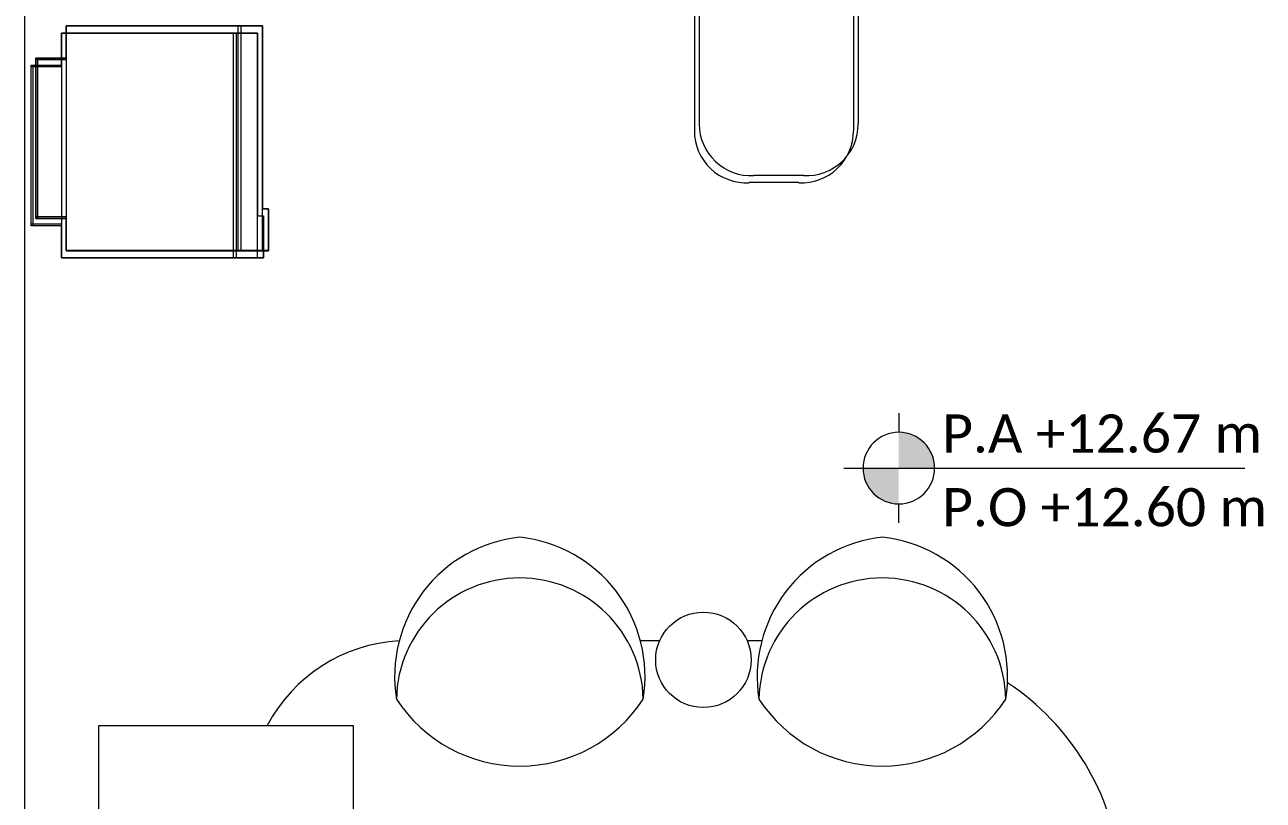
# Model space of a CAD drawing. Extents: x -14.2 to 52.3, y 3.7 to 90.9.
# Drawn here: x 32.617 to 36.511, y 19.563 to 22 of the extents above; entities that cross this region are included whole.
import ezdxf

# ---------------------------------------------------------------- set-up
doc = ezdxf.new("R2010")
doc.units = 0
for name, color, linetype, lineweight in [('limpo_PINI-PSG-PE-0102-LAZ-R00$0$- LAYOUT', 135, 'Continuous', 5), ('limpo_PINI-PSG-PE-0102-LAZ-R00$0$0-20', 7, 'Continuous', 5), ('limpo_PINI-PSG-PE-0102-LAZ-R00$0$A-WALL-FNSH', 1, 'Continuous', 40), ('limpo_PINI-PSG-PE-0102-LAZ-R00$0$ARQ_MOBILIÁRIO', 135, 'Continuous', 5), ('limpo_PINI-PSG-PE-0102-LAZ-R00$0$G-ANNO-DIMS', 1, 'Continuous', 5), ('limpo_PINI-PSG-PE-0102-LAZ-R00$0$LAYOUT_AMB_LAZ_dwg', 8, 'Continuous', 5)]:
    doc.layers.add(name, color=color, linetype=linetype, lineweight=lineweight)
doc.layers.add('limpo_PINI-PSG-PE-0102-LAZ-R00$0$0-8', color=7, linetype='Continuous', lineweight=5, true_color=0x999999)
doc.layers.add('limpo_PINI-PSG-PE-0102-LAZ-R00$0$XR_ARQT', color=7, linetype='Continuous')
doc.layers.add('XR_ARQT', color=7, linetype='Continuous')
doc.styles.add('limpo_PINI-PSG-PE-0102-LAZ-R00$0$Calibri_2', font='calibri.ttf', dxfattribs={"height": 0.22})

# ---------------------------------------------------------------- blocks, each defined once
blk = doc.blocks.new('limpo_PINI-PSG-PE-0102-LAZ-R00$0$LAZ GERAL - PNE_dwg-25011385-009 - PRE - PAV_ LAZER - GERAL')
at = {"layer": 'limpo_PINI-PSG-PE-0102-LAZ-R00$0$0-20', "flags": 128}
blk.add_lwpolyline([(11.7561, -3.5402), (11.1202, -3.5402), (11.1202, -3.4394), (11.0253, -3.4394), (11.0253, -2.9348), (11.1202, -2.9348), (11.1202, -2.8339), (11.737, -2.8339), (11.737, -3.4085), (11.756, -3.4085), (11.756, -3.5402)], dxfattribs=at)
at = {"layer": 'limpo_PINI-PSG-PE-0102-LAZ-R00$0$0-8'}
for p, q in [((13.1102, 0.9335), (13.1102, -3.1415)), ((13.6103, 0.9335), (13.6103, -3.1415)), ((11.6611, -3.5403), (11.6611, -2.8338)), ((11.6706, -3.5403), (11.6706, -2.8338)), ((11.1202, -2.9399), (11.0253, -2.9399)), ((11.03, -2.9348), (11.03, -3.4394)), ((13.4384, -3.304), (13.2821, -3.304)), ((11.1202, -3.4343), (11.0253, -3.4343))]:
    blk.add_line(p, q, dxfattribs=at)
at = {"layer": 'limpo_PINI-PSG-PE-0102-LAZ-R00$0$0-8', "flags": 128}
for points in [[(11.7371, -3.5402), (11.7371, -2.8338), (11.1202, -2.8338), (11.1202, -3.5403), (11.1202, -3.5403), (11.7561, -3.5403), (11.7561, -3.4085), (11.7371, -3.4085)], [(11.1202, -2.9348), (11.0253, -2.9348), (11.0253, -3.4394), (11.1202, -3.4394)]]:
    blk.add_lwpolyline(points, dxfattribs=at)
at = {"layer": 'limpo_PINI-PSG-PE-0102-LAZ-R00$0$0-8'}
for centre, major_axis, start_param, end_param in [((13.2729, -3.1415), (-0.0768, 0.1435), 1.0794, 2.706863), ((13.4476, -3.1415), (-0.136, 0.0895), 2.096036, 3.7235)]:
    blk.add_ellipse(centre, major_axis=major_axis, ratio=1, start_param=start_param, end_param=end_param, dxfattribs=at)
blk = doc.blocks.new('limpo_PINI-PSG-PE-0102-LAZ-R00$0$LAYOUT_AMB_LAZ_dwg-2867451-5PPE_008_LAZER__P_A_0_09_')
at = {"color": 9, "lineweight": 5}
for p, q in [((41806.2, 15488.3), (41806.2, 16194.8)), ((41815.7, 15488.3), (41815.7, 16194.7)), ((41265.2, 16088.7), (41170.3, 16088.7)), ((41175, 16093.8), (41175, 15589.2)), ((41265.3, 15594.3), (41170.4, 15594.3))]:
    blk.add_line(p, q, dxfattribs=at)
at = {"color": 9, "lineweight": 5, "flags": 128}
for points in [[(41265.2, 15488.3), (41265.2, 15589.2), (41170.3, 15589.2), (41170.3, 16093.8), (41265.2, 16093.8), (41265.2, 16194.7), (41882.1, 16194.7), (41882.1, 15620.1), (41901.1, 15620.1), (41901.1, 15488.3), (41265.2, 15488.3), (41265.3, 15488.3)], [(41882.1, 15488.3), (41882.1, 16194.7), (41265.2, 16194.7), (41265.2, 15488.3), (41901.1, 15488.3), (41901.1, 15620.1)]]:
    blk.add_lwpolyline(points, dxfattribs=at)
at = {"layer": 'limpo_PINI-PSG-PE-0102-LAZ-R00$0$- LAYOUT', "color": 9}
for centre, radius, start, end in [((42753.8, 14171.8), 441.1, 96.1683, 189.2212), ((42659, 14171.8), 441.1, 350.7788, 83.8317), ((43893.6, 14171.8), 441.1, 96.1683, 189.2212), ((43798.8, 14171.8), 441.1, 350.7788, 83.8317), ((42706.4, 14093.7), 388.1, 1.0991, 178.9009), ((43846.2, 14093.7), 388.1, 1.0991, 178.9009), ((42706.4, 14352.9), 462.5, 212.9756, 327.0244), ((43846.2, 14352.9), 462.5, 212.9756, 327.0244)]:
    blk.add_arc(centre, radius, start, end, dxfattribs=at)
at = {"layer": 'limpo_PINI-PSG-PE-0102-LAZ-R00$0$ARQ_MOBILIÁRIO', "color": 9}
for p, q in [((43255.2, 19962.1), (43255.2, 15887)), ((43755.4, 19962.1), (43755.4, 15887)), ((43583.4, 15724.6), (43427.2, 15724.6)), ((43085.4, 14284.9), (43146.2, 14284.9)), ((43420.8, 14284.9), (43467.2, 14284.9))]:
    blk.add_line(p, q, dxfattribs=at)
at = {"layer": 'limpo_PINI-PSG-PE-0102-LAZ-R00$0$ARQ_MOBILIÁRIO', "color": 9, "flags": 128}
blk.add_lwpolyline([(42082.5, 10809.3), (41382.5, 10809.3), (41382.5, 14018.5), (42182.5, 14018.5), (42182.5, 12084.3), (41482.5, 12084.3)], dxfattribs=at)
at = {"layer": 'limpo_PINI-PSG-PE-0102-LAZ-R00$0$ARQ_MOBILIÁRIO', "color": 9}
blk.add_circle((43283.5, 14224.5), 150, dxfattribs=at)
for centre, radius, start, end in [((43418, 15887), 162.8, 180, 273.2468), ((43592.6, 15887), 162.8, 266.7532, 0), ((42354.7, 13784.9), 500, 93.1488, 152.1414), ((43798.5, 13484.9), 800, 5.7262, 56.5507)]:
    blk.add_arc(centre, radius, start, end, dxfattribs=at)
blk = doc.blocks.new('limpo_PINI-PSG-PE-0102-LAZ-R00$0$Elevações de ponto - M_Cota de elevação - Alvo preenchido-23738-5PPE_008_LAZER__P_A_0_09_')
at = {"layer": 'limpo_PINI-PSG-PE-0102-LAZ-R00$0$G-ANNO-DIMS'}
h = blk.add_hatch(color=256, dxfattribs=at)
edge = h.paths.add_edge_path()
edge.add_line((0, 0), (-1.5, 0))
edge.add_arc((0, 0), 1.5, 90, 180, ccw=False)
edge.add_line((0, 1.5), (0, 0))
h = blk.add_hatch(color=256, dxfattribs=at)
edge = h.paths.add_edge_path()
edge.add_line((0, 0), (1.5, 0))
edge.add_arc((0, 0), 1.5, 270, 360, ccw=False)
edge.add_line((0, -1.5), (0, 0))
for p, q in [((0, 2.3), (0, 1.5)), ((-2.3, 0), (14.5, 0)), ((0, -2.3), (0, -1.5))]:
    blk.add_line(p, q, dxfattribs=at)
blk.add_circle((0, 0), 1.5, dxfattribs=at)
blk = doc.blocks.new('limpo_PINI-PSG-PE-0102-LAZ-R00$0$A$C745163c0')
at = {"layer": 'limpo_PINI-PSG-PE-0102-LAZ-R00$0$A-WALL-FNSH', "lineweight": 5}
blk.add_line((18535, -6555.1), (18535, 5031.1), dxfattribs=at)
at = {"layer": 'limpo_PINI-PSG-PE-0102-LAZ-R00$0$G-ANNO-DIMS', "extrusion": (0, 0, -1), "xscale": 74.99999999999996, "yscale": 74.99999999999996, "zscale": 74.99999999999996, "rotation": 180}
blk.add_blockref('limpo_PINI-PSG-PE-0102-LAZ-R00$0$Elevações de ponto - M_Cota de elevação - Alvo preenchido-23738-5PPE_008_LAZER__P_A_0_09_', (-21282.8, -1002.3), dxfattribs=at)
at = {"layer": 'limpo_PINI-PSG-PE-0102-LAZ-R00$0$LAYOUT_AMB_LAZ_dwg', "color": 9}
blk.add_blockref('limpo_PINI-PSG-PE-0102-LAZ-R00$0$LAYOUT_AMB_LAZ_dwg-2867451-5PPE_008_LAZER__P_A_0_09_', (-22615.1, -15829.6), dxfattribs=at)
at = {"layer": 'limpo_PINI-PSG-PE-0102-LAZ-R00$0$G-ANNO-DIMS', "insert": (21419.2, -833.6), "char_height": 120, "width": 1240.975, "attachment_point": 1, "line_spacing_factor": 1.158048, "style": 'limpo_PINI-PSG-PE-0102-LAZ-R00$0$Calibri_2'}
blk.add_mtext('P.A +12.67 m\\PP.O +12.60 m', dxfattribs=at)
blk = doc.blocks.new('limpo_PINI-PSG-PE-0102-LAZ-R00')
at = {"layer": 'limpo_PINI-PSG-PE-0102-LAZ-R00$0$XR_ARQT', "xscale": 0.001000000000038553, "yscale": 0.001000000000038553, "zscale": 0.001000000000038553}
blk.add_blockref('limpo_PINI-PSG-PE-0102-LAZ-R00$0$A$C745163c0', (14.124, 21.592), dxfattribs=at)
at = {"layer": 'limpo_PINI-PSG-PE-0102-LAZ-R00$0$XR_ARQT'}
blk.add_blockref('limpo_PINI-PSG-PE-0102-LAZ-R00$0$LAZ GERAL - PNE_dwg-25011385-009 - PRE - PAV_ LAZER - GERAL', (21.6689, 24.8134), dxfattribs=at)

msp = doc.modelspace()

# ---------------------------------------------------------------- block references
at = {"layer": 'XR_ARQT'}
msp.add_blockref('limpo_PINI-PSG-PE-0102-LAZ-R00', (-0.0418, 0.017), dxfattribs=at)

doc.saveas('drawing.dxf')
